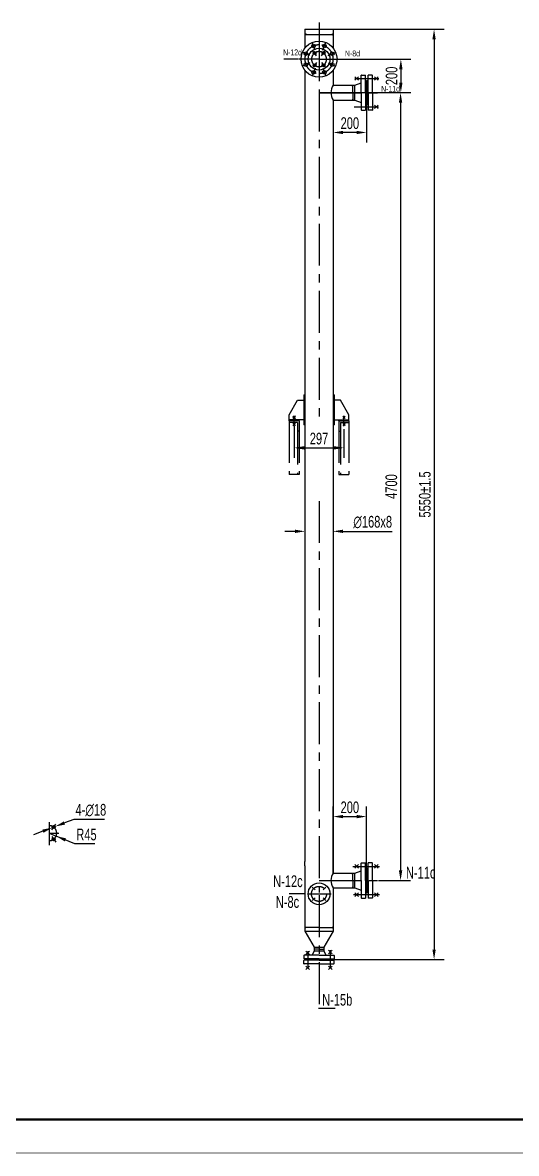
# Model space of a CAD drawing. Extents: x -2 to 23782, y -2 to 16822.
# Drawn here: x 12511 to 15460, y -2 to 6744 of the extents above; entities that cross this region are included whole.
import ezdxf
from ezdxf.enums import TextEntityAlignment as Align

# ---------------------------------------------------------------- set-up
doc = ezdxf.new("R2010")
doc.units = 0
doc.header["$LTSCALE"] = 200
doc.header["$MEASUREMENT"] = 0
doc.linetypes.add('G', pattern=[2, 1.25, -0.25, 0.25, -0.25])
doc.linetypes.add('K', pattern=[2.5, 1.25, -0.25, 0.25, -0.25, 0.25, -0.25])
doc.layers.get('0').update_dxf_attribs({"linetype": 'CONTINUOUS'})
doc.layers.get('DEFPOINTS').update_dxf_attribs({"linetype": 'CONTINUOUS'})
for name, color, linetype in [('01', 7, 'CONTINUOUS'), ('02', 1, 'CONTINUOUS'), ('05', 4, 'G'), ('07', 6, 'K'), ('08', 1, 'CONTINUOUS'), ('11', 3, 'CONTINUOUS')]:
    doc.layers.add(name, color=color, linetype=linetype)
doc.styles.get("Standard").update_dxf_attribs({"font": 'thenor.shx', "width": 0.707, "bigfont": 'hztxt.shx'})
doc.dimstyles.new('INTE', dxfattribs={"dimscale": 20, "dimtxt": 3.5, "dimasz": 3, "dimexe": 3, "dimexo": 0, "dimgap": 1, "dimtad": 1, "dimdec": 3, "dimdsep": 46, "dimtxsty": 'Standard', "dimcen": 0, "dimclrd": 1, "dimclre": 1, "dimclrt": 3, "dimaunit": 1, "dimadec": 0, "dimazin": 0, "dimtfac": 1, "dimtdec": 4, "dimtofl": 0, "dimtmove": 0, "dimatfit": 0, "dimfxl": 0, "dimtzin": 0, "dimarcsym": 0})
doc.dimstyles.new('INTE_ARC_ARC5', dxfattribs={"dimscale": 20, "dimtxt": 3.5, "dimasz": 3, "dimexe": 3, "dimexo": 0, "dimgap": 1, "dimtad": 1, "dimtoh": 1, "dimdec": 3, "dimdsep": 46, "dimtxsty": 'Standard', "dimcen": 0, "dimclrd": 1, "dimclre": 1, "dimclrt": 3, "dimaunit": 1, "dimadec": 0, "dimazin": 0, "dimtfac": 1, "dimtdec": 4, "dimtmove": 0, "dimatfit": 3, "dimfxl": 0, "dimtzin": 0, "dimarcsym": 0})
doc.dimstyles.new('INTE_CIR_CIR7', dxfattribs={"dimscale": 20, "dimtxt": 3.5, "dimasz": 3, "dimexe": 3, "dimexo": 0, "dimgap": 1, "dimtad": 1, "dimtoh": 1, "dimdec": 3, "dimdsep": 46, "dimtxsty": 'Standard', "dimcen": 0, "dimclrd": 1, "dimclre": 1, "dimclrt": 3, "dimadec": 0, "dimazin": 0, "dimtfac": 1, "dimtdec": 4, "dimtmove": 0, "dimatfit": 3, "dimfxl": 0, "dimtzin": 0, "dimarcsym": 0})

# ---------------------------------------------------------------- blocks, each defined once
blk = doc.blocks.new('*U3')
at = {"layer": '02'}
for points, const_width in [([(25, 10), (1179, 10)], 0.7), ([(0, 0), (1189, 0)], 0.25)]:
    blk.add_lwpolyline(points, dxfattribs=dict(at, const_width=const_width))
blk = doc.blocks.new('*D124')
at = {"color": 1, "linetype": 'ByBlock'}
for p, q in [((21061.7, 7625.4), (21254, 7625.4)), ((21194, 7565.4), (21194, 2985.4)), ((21061.7, 2925.4), (21254, 2925.4))]:
    blk.add_line(p, q, dxfattribs=at)
for points in [[(21184, 7565.4), (21204, 7565.4), (21194, 7625.4)], [(21184, 2985.4), (21204, 2985.4), (21194, 2925.4)]]:
    blk.add_solid(points, dxfattribs=at)
at = {"layer": 'DEFPOINTS', "color": 0, "linetype": 'ByBlock'}
for p in [(21061.7, 7625.4), (21061.7, 2925.4), (21194, 2925.4)]:
    blk.add_point(p, dxfattribs=at)
at = {"color": 3, "linetype": 'ByBlock', "insert": (21139, 5275.4), "char_height": 70, "attachment_point": 5, "rotation": 90}
blk.add_mtext('4700', dxfattribs=at)
blk = doc.blocks.new('*D125')
at = {"color": 1, "linetype": 'ByBlock'}
for p, q in [((14365.1, 6703.6), (15028.2, 6703.6)), ((14968.2, 6643.6), (14968.2, 1213.6)), ((14330.6, 1153.6), (15028.2, 1153.6))]:
    blk.add_line(p, q, dxfattribs=at)
for points in [[(14958.2, 6643.6), (14978.2, 6643.6), (14968.2, 6703.6)], [(14958.2, 1213.6), (14978.2, 1213.6), (14968.2, 1153.6)]]:
    blk.add_solid(points, dxfattribs=at)
at = {"layer": 'DEFPOINTS', "color": 0, "linetype": 'ByBlock'}
for p in [(14365.1, 6703.6), (14330.6, 1153.6), (14968.2, 1153.6)]:
    blk.add_point(p, dxfattribs=at)
at = {"color": 3, "linetype": 'ByBlock', "insert": (14913.2, 3928.6), "char_height": 70, "attachment_point": 5, "rotation": 90}
blk.add_mtext('5550±1.5', dxfattribs=at)
blk = doc.blocks.new('*D126')
at = {"color": 1, "linetype": 'ByBlock'}
for p, q in [((19975.4, 2969.9), (19975.4, 3366.5)), ((20035.4, 3306.5), (20115.4, 3306.5)), ((20175.4, 2998.4), (20175.4, 3366.5))]:
    blk.add_line(p, q, dxfattribs=at)
for points in [[(20035.4, 3316.5), (20035.4, 3296.5), (19975.4, 3306.5)], [(20115.4, 3316.5), (20115.4, 3296.5), (20175.4, 3306.5)]]:
    blk.add_solid(points, dxfattribs=at)
at = {"layer": 'DEFPOINTS', "color": 0, "linetype": 'ByBlock'}
for p in [(20175.4, 3306.5), (19975.4, 2969.9), (20175.4, 2998.4)]:
    blk.add_point(p, dxfattribs=at)
at = {"color": 3, "linetype": 'ByBlock', "insert": (20075.4, 3361.5), "char_height": 70, "attachment_point": 5}
blk.add_mtext('200', dxfattribs=at)
blk = doc.blocks.new('*D127')
at = {"color": 1, "linetype": 'ByBlock'}
for p, q in [((20011.8, 7825.4), (20440, 7825.4)), ((20380, 7765.4), (20380, 7685.4)), ((19891.4, 7625.4), (20440, 7625.4))]:
    blk.add_line(p, q, dxfattribs=at)
for points in [[(20370, 7765.4), (20390, 7765.4), (20380, 7825.4)], [(20370, 7685.4), (20390, 7685.4), (20380, 7625.4)]]:
    blk.add_solid(points, dxfattribs=at)
at = {"layer": 'DEFPOINTS', "color": 0, "linetype": 'ByBlock'}
for p in [(20011.8, 7825.4), (19891.4, 7625.4), (20380, 7625.4)]:
    blk.add_point(p, dxfattribs=at)
at = {"color": 3, "linetype": 'ByBlock', "insert": (20325, 7725.4), "char_height": 70, "attachment_point": 5, "rotation": 90}
blk.add_mtext('200', dxfattribs=at)
blk = doc.blocks.new('*D128')
at = {"color": 1, "linetype": 'ByBlock'}
for p, q in [((20791.1, 7580.9), (20791.1, 7327.9)), ((20991.1, 7552.4), (20991.1, 7327.9)), ((20931.1, 7387.9), (20851.1, 7387.9))]:
    blk.add_line(p, q, dxfattribs=at)
for points in [[(20851.1, 7397.9), (20851.1, 7377.9), (20791.1, 7387.9)], [(20931.1, 7397.9), (20931.1, 7377.9), (20991.1, 7387.9)]]:
    blk.add_solid(points, dxfattribs=at)
at = {"layer": 'DEFPOINTS', "color": 0, "linetype": 'ByBlock'}
for p in [(20791.1, 7580.9), (20991.1, 7552.4), (20791.1, 7387.9)]:
    blk.add_point(p, dxfattribs=at)
at = {"color": 3, "linetype": 'ByBlock', "insert": (20891.1, 7443), "char_height": 70, "attachment_point": 5}
blk.add_mtext('200', dxfattribs=at)
blk = doc.blocks.new('*D151')
at = {"color": 1, "linetype": 'ByBlock'}
for p, q in [((20581.6, 3207.6), (20623.1, 3190.3)), ((20733.9, 3144.2), (20623.1, 3190.3)), ((20854.9, 3144.2), (20733.9, 3144.2))]:
    blk.add_line(p, q, dxfattribs=at)
blk.add_solid([(20682.3, 3176.5), (20674.6, 3158), (20623.1, 3190.3)], dxfattribs=at)
at = {"layer": 'DEFPOINTS', "color": 0, "linetype": 'ByBlock'}
for p in [(20581.6, 3207.6), (20623.1, 3190.3)]:
    blk.add_point(p, dxfattribs=at)
at = {"color": 3, "linetype": 'ByBlock', "insert": (20804.4, 3199.2), "char_height": 70, "attachment_point": 5}
blk.add_mtext('R45', dxfattribs=at)
blk = doc.blocks.new('*D152')
at = {"color": 1, "linetype": 'ByBlock'}
for p, q in [((12816.9, 2312.2), (12760.9, 2290.8)), ((13000.3, 2312.2), (12816.9, 2312.2)), ((12632, 2241.6), (12575.9, 2220.2)), ((12688, 2263), (12704.8, 2269.4))]:
    blk.add_line(p, q, dxfattribs=at)
for points in [[(12757.3, 2300.1), (12764.5, 2281.5), (12704.8, 2269.4)], [(12628.4, 2250.9), (12635.5, 2232.2), (12688, 2263)]]:
    blk.add_solid(points, dxfattribs=at)
at = {"layer": 'DEFPOINTS', "color": 0, "linetype": 'ByBlock'}
for p in [(12688, 2263), (12704.8, 2269.4)]:
    blk.add_point(p, dxfattribs=at)
at = {"color": 3, "linetype": 'ByBlock', "insert": (12918.6, 2367.2), "char_height": 70, "attachment_point": 5}
blk.add_mtext('4-∅18', dxfattribs=at)
blk = doc.blocks.new('*D383')
at = {"color": 1, "linetype": 'ByBlock'}
for p, q in [((6512.1, 4728.9), (6512.1, 4539.6)), ((6809.1, 4711), (6809.1, 4539.6)), ((6572.1, 4599.6), (6749.1, 4599.6))]:
    blk.add_line(p, q, dxfattribs=at)
for points in [[(6572.1, 4609.6), (6572.1, 4589.6), (6512.1, 4599.6)], [(6749.1, 4609.6), (6749.1, 4589.6), (6809.1, 4599.6)]]:
    blk.add_solid(points, dxfattribs=at)
at = {"layer": 'DEFPOINTS', "color": 0, "linetype": 'ByBlock'}
for p in [(6512.1, 4728.9), (6809.1, 4711), (6809.1, 4599.6)]:
    blk.add_point(p, dxfattribs=at)
at = {"color": 3, "linetype": 'ByBlock', "insert": (6660.6, 4654.6), "char_height": 70, "attachment_point": 5}
blk.add_mtext('297', dxfattribs=at)
blk = doc.blocks.new('*D384')
at = {"color": 1, "linetype": 'ByBlock'}
for p, q in [((14365.1, 3945), (14365.1, 3648.5)), ((14197.1, 3895), (14197.1, 3648.5)), ((14137.1, 3708.5), (14077.1, 3708.5)), ((14425.1, 3708.5), (14718.1, 3708.5))]:
    blk.add_line(p, q, dxfattribs=at)
for points in [[(14137.1, 3718.5), (14137.1, 3698.5), (14197.1, 3708.5)], [(14425.1, 3718.5), (14425.1, 3698.5), (14365.1, 3708.5)]]:
    blk.add_solid(points, dxfattribs=at)
at = {"layer": 'DEFPOINTS', "color": 0, "linetype": 'ByBlock'}
for p in [(14365.1, 3945), (14197.1, 3895), (14365.1, 3708.5)]:
    blk.add_point(p, dxfattribs=at)
at = {"color": 3, "linetype": 'ByBlock', "insert": (14601.6, 3763.5), "char_height": 70, "attachment_point": 5}
blk.add_mtext('∅168x8', dxfattribs=at)

msp = doc.modelspace()

# ---------------------------------------------------------------- linework, layer by layer
at = {"layer": '01'}
for p, q in [((14197.1363, 6703.6023), (14365.1363, 6703.6023)), ((14197.1363, 6703.6023), (14197.1363, 6592.6862)), ((14365.1363, 6703.6023), (14365.1363, 6592.6862)), ((14204.1363, 6673.6023), (14197.1363, 6677.6438)), ((14197.1363, 6673.6023), (14365.1363, 6673.6023)), ((14204.1363, 6673.6023), (14197.1363, 6669.5609)), ((14205.1363, 6673.6023), (14204.1363, 6673.6023)), ((14204.1363, 6673.6023), (14205.1363, 6673.6023)), ((14357.1363, 6673.6023), (14358.1363, 6673.6023)), ((14358.1363, 6673.6023), (14365.1363, 6677.6438)), ((14358.1363, 6673.6023), (14365.1363, 6669.5609)), ((14197.1363, 6458.5184), (14197.1363, 1738.1023)), ((14365.1363, 6458.5184), (14365.1363, 6370.1023)), ((14516.9708, 6420.4589), (14495.7576, 6399.2457)), ((14495.7576, 6420.4589), (14516.9708, 6399.2457)), ((14634.515, 6420.4589), (14613.3018, 6399.2457)), ((14613.3018, 6420.4589), (14634.515, 6399.2457)), ((14482.1363, 6364.1023), (14478.6722, 6370.1023)), ((14482.1363, 6364.1023), (14485.6004, 6370.1023)), ((14494.1363, 6370.0523), (14533.1363, 6384.1023)), ((14494.1363, 6281.1523), (14494.1363, 6370.1023)), ((14565.1363, 6398.6023), (14568.1363, 6398.6023)), ((14365.1363, 6281.1023), (14365.1363, 1670.1023)), ((14482.1363, 6287.1023), (14478.6722, 6281.1023)), ((14482.1363, 6287.1023), (14485.6004, 6281.1023)), ((14494.1363, 6281.1523), (14533.1363, 6267.1023)), ((14565.1363, 6252.6023), (14568.1363, 6252.6023)), ((14613.3018, 6230.7457), (14634.515, 6251.9589)), ((14634.515, 6230.7457), (14613.3018, 6251.9589)), ((14191.1363, 4521.9493), (14191.1363, 4342.9493)), ((14371.1363, 4521.9493), (14371.1363, 4342.9493)), ((14139.8174, 4396.4521), (14125.6753, 4382.31)), ((14125.6753, 4396.4521), (14139.8174, 4382.31)), ((14436.5973, 4396.4521), (14422.4552, 4382.31)), ((14422.4552, 4396.4521), (14436.5973, 4382.31)), ((14139.8174, 4355.0259), (14125.6753, 4340.8838)), ((14125.6753, 4355.0259), (14139.8174, 4340.8838)), ((14436.5973, 4355.0259), (14422.4552, 4340.8838)), ((14422.4552, 4355.0259), (14436.5973, 4340.8838)), ((14197.1363, 1713.1023), (14197.1363, 1738.1023)), ((14197.1363, 1713.1023), (14197.1363, 1625.6023)), ((14495.7576, 1720.4589), (14516.9708, 1699.2457)), ((14516.9708, 1720.4589), (14495.7576, 1699.2457)), ((14565.1363, 1698.6023), (14568.1363, 1698.6023)), ((14613.3018, 1720.4589), (14634.515, 1699.2457)), ((14634.515, 1720.4589), (14613.3018, 1699.2457)), ((14197.1363, 1625.6023), (14197.1363, 1341.5609)), ((14482.1363, 1664.1023), (14478.6722, 1670.1023)), ((14482.1363, 1664.1023), (14485.6004, 1670.1023)), ((14494.1363, 1670.0523), (14533.1363, 1684.1023)), ((14494.1363, 1581.1523), (14494.1363, 1670.1023)), ((14365.1363, 1581.1023), (14365.1363, 1341.5609)), ((14482.1363, 1587.1023), (14478.6722, 1581.1023)), ((14482.1363, 1587.1023), (14485.6004, 1581.1023)), ((14494.1363, 1581.1523), (14533.1363, 1567.1023)), ((14516.9708, 1530.7457), (14495.7576, 1551.9589)), ((14495.7576, 1530.7457), (14516.9708, 1551.9589)), ((14565.1363, 1552.6023), (14568.1363, 1552.6023)), ((14634.515, 1530.7457), (14613.3018, 1551.9589)), ((14613.3018, 1530.7457), (14634.515, 1551.9589)), ((14204.1363, 1345.6023), (14197.1363, 1349.6438)), ((14358.1363, 1345.6023), (14365.1363, 1349.6438)), ((14281.1363, 1345.6023), (14197.1363, 1345.6023)), ((14204.1363, 1345.6023), (14197.1363, 1341.5609)), ((14197.1363, 1341.5609), (14197.1363, 1323.4587)), ((14197.1363, 1323.4587), (14365.1363, 1323.4587)), ((14197.1363, 1323.4587), (14252.1363, 1228.196)), ((14281.1363, 1345.6023), (14365.1363, 1345.6023)), ((14365.1363, 1323.4587), (14310.1363, 1228.196)), ((14358.1363, 1345.6023), (14365.1363, 1341.5609)), ((14365.1363, 1341.5609), (14365.1363, 1323.4587)), ((14252.1363, 1228.196), (14310.1363, 1228.196)), ((14252.1363, 1228.196), (14252.6363, 1215.6023)), ((14310.1363, 1228.196), (14309.6363, 1215.6023)), ((14224.2429, 1204.7675), (14203.0297, 1183.5543)), ((14203.0297, 1204.7675), (14224.2429, 1183.5543)), ((14231.6363, 1153.6023), (14281.1363, 1153.6023)), ((14252.6363, 1205.6023), (14240.1363, 1179.6023)), ((14252.6363, 1205.6023), (14309.6363, 1205.6023)), ((14330.6363, 1153.6023), (14281.1363, 1153.6023)), ((14309.6363, 1205.6023), (14322.1363, 1179.6023)), ((14359.2429, 1209.5374), (14338.0297, 1188.3242)), ((14338.0297, 1209.5374), (14359.2429, 1188.3242)), ((14224.2429, 1115.0065), (14203.0297, 1093.7933)), ((14203.0297, 1115.0065), (14224.2429, 1093.7933)), ((14359.2429, 1115.0065), (14338.0297, 1093.7933)), ((14338.0297, 1115.0065), (14359.2429, 1093.7933))]:
    msp.add_line(p, q, dxfattribs=at)
at = {"layer": '01', "ltscale": 2}
for p, q in [((14534.1363, 6430.6023), (14533.1363, 6429.6023)), ((14533.1363, 6325.6023), (14533.1363, 6429.6023)), ((14534.1363, 6430.6023), (14557.7363, 6430.6023)), ((14558.7363, 6429.6023), (14557.7363, 6430.6023)), ((14558.7363, 6325.6023), (14558.7363, 6429.6023)), ((14574.5363, 6429.6023), (14575.5363, 6430.6023)), ((14574.5363, 6325.6023), (14574.5363, 6429.6023)), ((14599.1363, 6430.6023), (14575.5363, 6430.6023)), ((14599.1363, 6430.6023), (14600.1363, 6429.6023)), ((14600.1363, 6325.6023), (14600.1363, 6429.6023)), ((14365.1363, 6370.1023), (14494.1363, 6370.1023)), ((14482.1363, 6325.6023), (14482.1363, 6364.1023)), ((14558.7363, 6389.1023), (14565.1363, 6389.1023)), ((14565.1363, 6325.6023), (14565.1363, 6398.6023)), ((14568.1363, 6325.6023), (14568.1363, 6398.6023)), ((14574.5363, 6389.1023), (14568.1363, 6389.1023)), ((14365.1363, 6281.1023), (14494.1363, 6281.1023)), ((14482.1363, 6325.6023), (14482.1363, 6287.1023)), ((14533.1363, 6325.6023), (14533.1363, 6221.6023)), ((14558.7363, 6325.6023), (14558.7363, 6221.6023)), ((14565.1363, 6325.6023), (14565.1363, 6252.6023)), ((14568.1363, 6325.6023), (14568.1363, 6252.6023)), ((14574.5363, 6325.6023), (14574.5363, 6221.6023)), ((14600.1363, 6325.6023), (14600.1363, 6221.6023)), ((14534.1363, 6220.6023), (14533.1363, 6221.6023)), ((14534.1363, 6220.6023), (14557.7363, 6220.6023)), ((14558.7363, 6221.6023), (14557.7363, 6220.6023)), ((14558.7363, 6262.1023), (14565.1363, 6262.1023)), ((14574.5363, 6262.1023), (14568.1363, 6262.1023)), ((14574.5363, 6221.6023), (14575.5363, 6220.6023)), ((14599.1363, 6220.6023), (14575.5363, 6220.6023)), ((14599.1363, 6220.6023), (14600.1363, 6221.6023)), ((14191.1363, 4521.9493), (14197.1363, 4521.9493)), ((14371.1363, 4521.9493), (14365.1363, 4521.9493)), ((14102.6363, 4402.9493), (14152.6363, 4491.9493)), ((14152.6363, 4491.9493), (14191.1363, 4491.9493)), ((14409.6363, 4491.9493), (14371.1363, 4491.9493)), ((14459.6363, 4402.9493), (14409.6363, 4491.9493)), ((14102.6363, 4366.9493), (14102.6363, 4402.9493)), ((14459.6363, 4366.9493), (14459.6363, 4402.9493)), ((14191.1363, 4372.9493), (14102.6363, 4372.9493)), ((14162.6363, 4366.9493), (14102.6363, 4366.9493)), ((14162.6363, 4366.9493), (14162.6363, 4372.9493)), ((14197.1363, 4342.9493), (14191.1363, 4342.9493)), ((14365.1363, 4342.9493), (14371.1363, 4342.9493)), ((14371.1363, 4372.9493), (14459.6363, 4372.9493)), ((14399.6363, 4366.9493), (14399.6363, 4372.9493)), ((14399.6363, 4366.9493), (14459.6363, 4366.9493)), ((14534.1363, 1730.6023), (14533.1363, 1729.6023)), ((14533.1363, 1625.6023), (14533.1363, 1729.6023)), ((14534.1363, 1730.6023), (14557.7363, 1730.6023)), ((14558.7363, 1729.6023), (14557.7363, 1730.6023)), ((14558.7363, 1625.6023), (14558.7363, 1729.6023)), ((14558.7363, 1689.1023), (14565.1363, 1689.1023)), ((14565.1363, 1625.6023), (14565.1363, 1698.6023)), ((14568.1363, 1625.6023), (14568.1363, 1698.6023)), ((14574.5363, 1689.1023), (14568.1363, 1689.1023)), ((14574.5363, 1729.6023), (14575.5363, 1730.6023)), ((14574.5363, 1625.6023), (14574.5363, 1729.6023)), ((14599.1363, 1730.6023), (14575.5363, 1730.6023)), ((14599.1363, 1730.6023), (14600.1363, 1729.6023)), ((14600.1363, 1625.6023), (14600.1363, 1729.6023)), ((14365.1363, 1670.1023), (14494.1363, 1670.1023)), ((14482.1363, 1625.6023), (14482.1363, 1664.1023)), ((14482.1363, 1625.6023), (14482.1363, 1587.1023)), ((14533.1363, 1625.6023), (14533.1363, 1521.6023)), ((14558.7363, 1625.6023), (14558.7363, 1521.6023)), ((14565.1363, 1625.6023), (14565.1363, 1552.6023)), ((14568.1363, 1625.6023), (14568.1363, 1552.6023)), ((14574.5363, 1625.6023), (14574.5363, 1521.6023)), ((14600.1363, 1625.6023), (14600.1363, 1521.6023)), ((14365.1363, 1581.1023), (14494.1363, 1581.1023)), ((14558.7363, 1562.1023), (14565.1363, 1562.1023)), ((14574.5363, 1562.1023), (14568.1363, 1562.1023)), ((14534.1363, 1520.6023), (14533.1363, 1521.6023)), ((14534.1363, 1520.6023), (14557.7363, 1520.6023)), ((14558.7363, 1521.6023), (14557.7363, 1520.6023)), ((14574.5363, 1521.6023), (14575.5363, 1520.6023)), ((14599.1363, 1520.6023), (14575.5363, 1520.6023)), ((14599.1363, 1520.6023), (14600.1363, 1521.6023))]:
    msp.add_line(p, q, dxfattribs=at)
at = {"layer": '01', "ltscale": 0.5}
for p, q in [((14252.6363, 1215.6023), (14252.6363, 1205.6023)), ((14281.1363, 1215.6023), (14252.6363, 1215.6023)), ((14281.1363, 1215.6023), (14309.6363, 1215.6023)), ((14309.6363, 1215.6023), (14309.6363, 1205.6023)), ((14191.1363, 1178.6023), (14192.1363, 1179.6023)), ((14191.1363, 1178.6023), (14191.1363, 1158.6023)), ((14192.1363, 1157.6023), (14191.1363, 1158.6023)), ((14192.1363, 1150.1023), (14191.1363, 1149.1023)), ((14191.1363, 1129.1023), (14191.1363, 1149.1023)), ((14281.1363, 1179.6023), (14192.1363, 1179.6023)), ((14281.1363, 1157.6023), (14192.1363, 1157.6023)), ((14281.1363, 1150.1023), (14192.1363, 1150.1023)), ((14231.6363, 1157.6023), (14231.6363, 1153.6023)), ((14237.6363, 1150.1023), (14237.6363, 1153.6023)), ((14281.1363, 1179.6023), (14370.1363, 1179.6023)), ((14281.1363, 1157.6023), (14370.1363, 1157.6023)), ((14281.1363, 1150.1023), (14370.1363, 1150.1023)), ((14324.6363, 1150.1023), (14324.6363, 1153.6023)), ((14330.6363, 1157.6023), (14330.6363, 1153.6023)), ((14371.1363, 1178.6023), (14370.1363, 1179.6023)), ((14370.1363, 1157.6023), (14371.1363, 1158.6023)), ((14370.1363, 1150.1023), (14371.1363, 1149.1023)), ((14371.1363, 1178.6023), (14371.1363, 1158.6023)), ((14371.1363, 1129.1023), (14371.1363, 1149.1023)), ((14191.1363, 1129.1023), (14192.1363, 1128.1023)), ((14281.1363, 1128.1023), (14192.1363, 1128.1023)), ((14281.1363, 1128.1023), (14370.1363, 1128.1023)), ((14371.1363, 1129.1023), (14370.1363, 1128.1023))]:
    msp.add_line(p, q, dxfattribs=at)
at = {"layer": '01'}
for centre, radius in [((14281.1363, 6525.6023), 107.5), ((14248.6082, 6604.1321), 11), ((14313.6644, 6604.1321), 11), ((14202.6065, 6558.1304), 11), ((14281.1363, 6525.6023), 65), ((14254.3511, 6561.7624), 9), ((14307.9215, 6561.7624), 9), ((14359.6661, 6558.1304), 11), ((14202.6065, 6493.0742), 11), ((14254.3511, 6489.4423), 9), ((14307.9215, 6489.4423), 9), ((14359.6661, 6493.0742), 11), ((14248.6082, 6447.0726), 11), ((14313.6644, 6447.0726), 11), ((12696.4255, 1944.0118), 9), ((12696.4255, 1871.6917), 9), ((14281.1363, 1545.6023), 65)]:
    msp.add_circle(centre, radius, dxfattribs=at)
for centre in [(14436.4182, 6325.6023), (14436.4182, 1625.6023)]:
    msp.add_arc(centre, 84.0319, 148.02419964, 211.97580036, dxfattribs=at)
at = {"layer": '05'}
for p, q in [((14281.1363, 6743.5215), (14281.1363, 4348.7914)), ((14258.7344, 6579.6853), (14239.71, 6625.6143)), ((14281.1363, 6638.1375), (14281.1363, 6401.363)), ((14303.5382, 6579.6853), (14322.5626, 6625.6143)), ((14227.0533, 6548.0042), (14181.1244, 6567.0286)), ((14266.0503, 6545.9685), (14245.1299, 6574.211)), ((14281.1363, 6594.356), (14281.1363, 6454.3255)), ((14296.2223, 6545.9685), (14317.1427, 6574.211)), ((14335.2193, 6548.0042), (14381.1482, 6567.0286)), ((14281.1363, 6525.6023), (14160.7069, 6525.6023)), ((14227.0533, 6503.2004), (14181.1244, 6484.176)), ((14266.0503, 6505.2362), (14245.4521, 6477.4287)), ((14281.1363, 6525.6023), (14401.5657, 6525.6023)), ((14296.2223, 6505.2362), (14316.8205, 6477.4287)), ((14335.2193, 6503.2004), (14381.1482, 6484.176)), ((14258.7344, 6471.5194), (14239.71, 6425.5904)), ((14303.5382, 6471.5194), (14322.5626, 6425.5904)), ((14281.1363, 6325.6023), (14635.7393, 6325.6023)), ((14281.1363, 3889.0128), (14281.1363, 1553.5223)), ((12669.6403, 1973.4827), (12669.6403, 1836.575)), ((12684.7263, 1928.2179), (12709.0349, 1961.0344)), ((12669.6403, 1907.8518), (12727.2135, 1907.8518)), ((12684.7263, 1887.4856), (12709.0349, 1854.6691)), ((14281.1363, 1625.6023), (14635.7393, 1625.6023)), ((14257.1711, 1569.5675), (14241.0545, 1585.6841)), ((14305.1015, 1569.5675), (14321.2181, 1585.6841)), ((14211.5374, 1545.6023), (14353.3408, 1545.6023)), ((14257.1711, 1521.6371), (14241.0545, 1505.5206)), ((14281.1363, 1537.8197), (14281.1363, 863.5206)), ((14305.1015, 1521.6371), (14321.2181, 1505.5206))]:
    msp.add_line(p, q, dxfattribs=at)
at = {"layer": '05', "ltscale": 2}
for p, q in [((14494.3792, 6409.8523), (14637.507, 6409.8523)), ((14490.1384, 6241.3523), (14635.3866, 6241.3523)), ((14132.6363, 4336.0136), (14132.6363, 4397.9793)), ((14429.6363, 4336.0136), (14429.6363, 4397.9793)), ((14482.6775, 1709.8523), (14641.8833, 1709.8523)), ((14486.1013, 1541.3523), (14642.7392, 1541.3523))]:
    msp.add_line(p, q, dxfattribs=at)
at = {"layer": '05', "ltscale": 0.5}
for p, q in [((14213.6363, 1204.6109), (14213.6363, 1100.1066)), ((14348.6363, 1209.3808), (14348.6363, 1100.1066))]:
    msp.add_line(p, q, dxfattribs=at)
at = {"layer": '05'}
msp.add_circle((14281.1363, 1545.6023), 45, dxfattribs=at)
for centre, radius, start, end in [((14281.1363, 6525.6023), 85, 90, 270), ((14281.1363, 6525.6023), 45, 90, 270), ((14281.1363, 6525.6023), 85, 270, 90), ((14281.1363, 6525.6023), 45, 270, 90), ((12669.6403, 1907.8518), 45, 270, 90)]:
    msp.add_arc(centre, radius, start, end, dxfattribs=at)
at = {"layer": '07'}
for p, q in [((14102.6363, 4366.9493), (14102.6363, 4046.9493)), ((14152.6363, 4356.9493), (14152.6363, 4046.9493)), ((14162.6363, 4366.9493), (14162.6363, 4046.9493)), ((14399.6363, 4366.9493), (14399.6363, 4046.9493)), ((14409.6363, 4356.9493), (14409.6363, 4046.9493)), ((14459.6363, 4366.9493), (14459.6363, 4046.9493)), ((14162.6363, 4046.9493), (14102.6363, 4046.9493)), ((14399.6363, 4046.9493), (14459.6363, 4046.9493))]:
    msp.add_line(p, q, dxfattribs=at)
at = {"layer": '07', "ltscale": 2}
for p, q in [((14152.6363, 4356.9493), (14102.6363, 4356.9493)), ((14409.6363, 4356.9493), (14459.6363, 4356.9493)), ((14162.6363, 4306.9493), (14152.6363, 4306.9493)), ((14399.6363, 4306.9493), (14409.6363, 4306.9493))]:
    msp.add_line(p, q, dxfattribs=at)
at = {"layer": '08'}
for p, q in [((14156.1211, 6525.6023), (14070.7925, 6525.6023)), ((14441.2471, 6525.6023), (14504.3477, 6525.6023)), ((14635.7393, 1625.6023), (14762.2114, 1625.6023)), ((14196.6941, 1545.6023), (14102.8847, 1545.6023)), ((14278.2925, 863.5206), (14378.3161, 863.5206))]:
    msp.add_line(p, q, dxfattribs=at)

# ---------------------------------------------------------------- block references
at = {"layer": '01', "xscale": 20, "yscale": 20, "zscale": 20}
msp.add_blockref('*U3', (0, 0), dxfattribs=at)

# ---------------------------------------------------------------- texts
at = {"layer": '02', "width": 0.633862}
msp.add_text('●', height=0.02, dxfattribs=at).set_placement((14567.4791, 6300.0902), (14567.4917, 6300.0902), align=Align.FIT)
at = {"layer": '11', "width": 0.707}
for s, height, p in [('N-12d', 35, (14066.4067, 6548.636)), ('N-8d', 35, (14436.0859, 6541.9083)), ('N-11d', 35, (14651.9939, 6331.0721)), ('N-11c', 70, (14800.101, 1637.3163)), ('N-12c', 70, (14006.8836, 1586.1518)), ('N-8c', 70, (14022.7931, 1462.216)), ('N-15b', 70, (14299.6056, 878.9985))]:
    msp.add_text(s, height=height, dxfattribs=at).set_placement(p)

# ---------------------------------------------------------------- dimensions: what is measured, and where the dimension line sits
at = {"layer": '08'}
dim = msp.add_linear_dim(base=(14968.1726, 1153.6023), p1=(14365.1363, 6703.6023), p2=(14330.6363, 1153.6023), angle=90, text='<>%%p1.5', dimstyle='INTE', override={"dimtmove": 1, "dimatfit": 3}, dxfattribs=at)
dim.commit()
dim.dimension.update_dxf_attribs({"geometry": '*D125', "text_midpoint": (14913.1726, 3928.6023)})
for base, p1, p2, picture, middle, set_off in [((14769.792, 6325.6023), (14401.5657, 6525.6023), (14281.1363, 6325.6023), '*D127', (14714.7851, 6425.6023), (-5610.2545, -1299.7638)), ((14768.0902, 1625.6023), (14635.7393, 6325.6023), (14635.7393, 1625.6023), '*D124', (14713.0902, 3975.6023), (-6425.9163, -1299.7638))]:
    dim = msp.add_linear_dim(base=base, p1=p1, p2=p2, angle=90, dimstyle='INTE', override={"dimtmove": 1, "dimatfit": 3}, dxfattribs=at)
    dim.commit()
    dim.dimension.update_dxf_attribs({"geometry": picture, "text_midpoint": middle, "insert": set_off})
for base, p1, p2, dimstyle, override, picture, middle, set_off in [((14365.1363, 6088.1846), (14565.1363, 6252.6023), (14365.1363, 6281.1023), 'INTE', {"dimaunit": 0}, '*D128', (14465.1363, 6143.1915), (-6425.9163, -1299.7638)), ((14429.6363, 4206.6933), (14132.6363, 4336.0136), (14429.6363, 4318.1418), 'INTE_CIR_CIR7', {"dimtoh": 0, "dimtofl": 0, "dimatfit": 0}, '*D383', (14281.1363, 4261.7002), (7620.5093, -392.899)), ((14565.1363, 2006.7095), (14365.1363, 1670.1023), (14565.1363, 1698.6023), 'INTE', {"dimtmove": 1, "dimatfit": 3}, '*D126', (14465.1363, 2061.7164), (-5610.2545, -1299.7638))]:
    dim = msp.add_linear_dim(base=base, p1=p1, p2=p2, dimstyle=dimstyle, override=override, dxfattribs=at)
    dim.commit()
    dim.dimension.update_dxf_attribs({"geometry": picture, "text_midpoint": middle, "insert": set_off})
dim = msp.add_linear_dim(base=(14365.1363, 3708.4575), p1=(14197.1363, 3894.9527), p2=(14365.1363, 3944.9527), text='%%c168x8', dimstyle='INTE_CIR_CIR7', override={"dimtoh": 0, "dimtofl": 0, "dimatfit": 0}, dxfattribs=at)
dim.commit()
dim.dimension.update_dxf_attribs({"geometry": '*D384', "text_midpoint": (14601.6418, 3763.4575)})
dim = msp.add_diameter_dim_2p(p1=(12688.0173, 1940.8021), p2=(12704.8337, 1947.2216), text='4-<>', dimstyle='INTE_CIR_CIR7', dxfattribs=at)
dim.commit()
dim.dimension.update_dxf_attribs({"geometry": '*D152', "text_midpoint": (12918.6013, 2045.0183), "insert": (0, -322.1807)})
dim = msp.add_radius_dim(center=(12669.6403, 1907.8518), mpoint=(12711.1819, 1890.5516), dimstyle='INTE_ARC_ARC5', dxfattribs=at)
dim.commit()
dim.dimension.update_dxf_attribs({"geometry": '*D151', "text_midpoint": (12892.4744, 1899.4177), "insert": (-7911.92, -1299.7638)})

doc.saveas('drawing.dxf')
